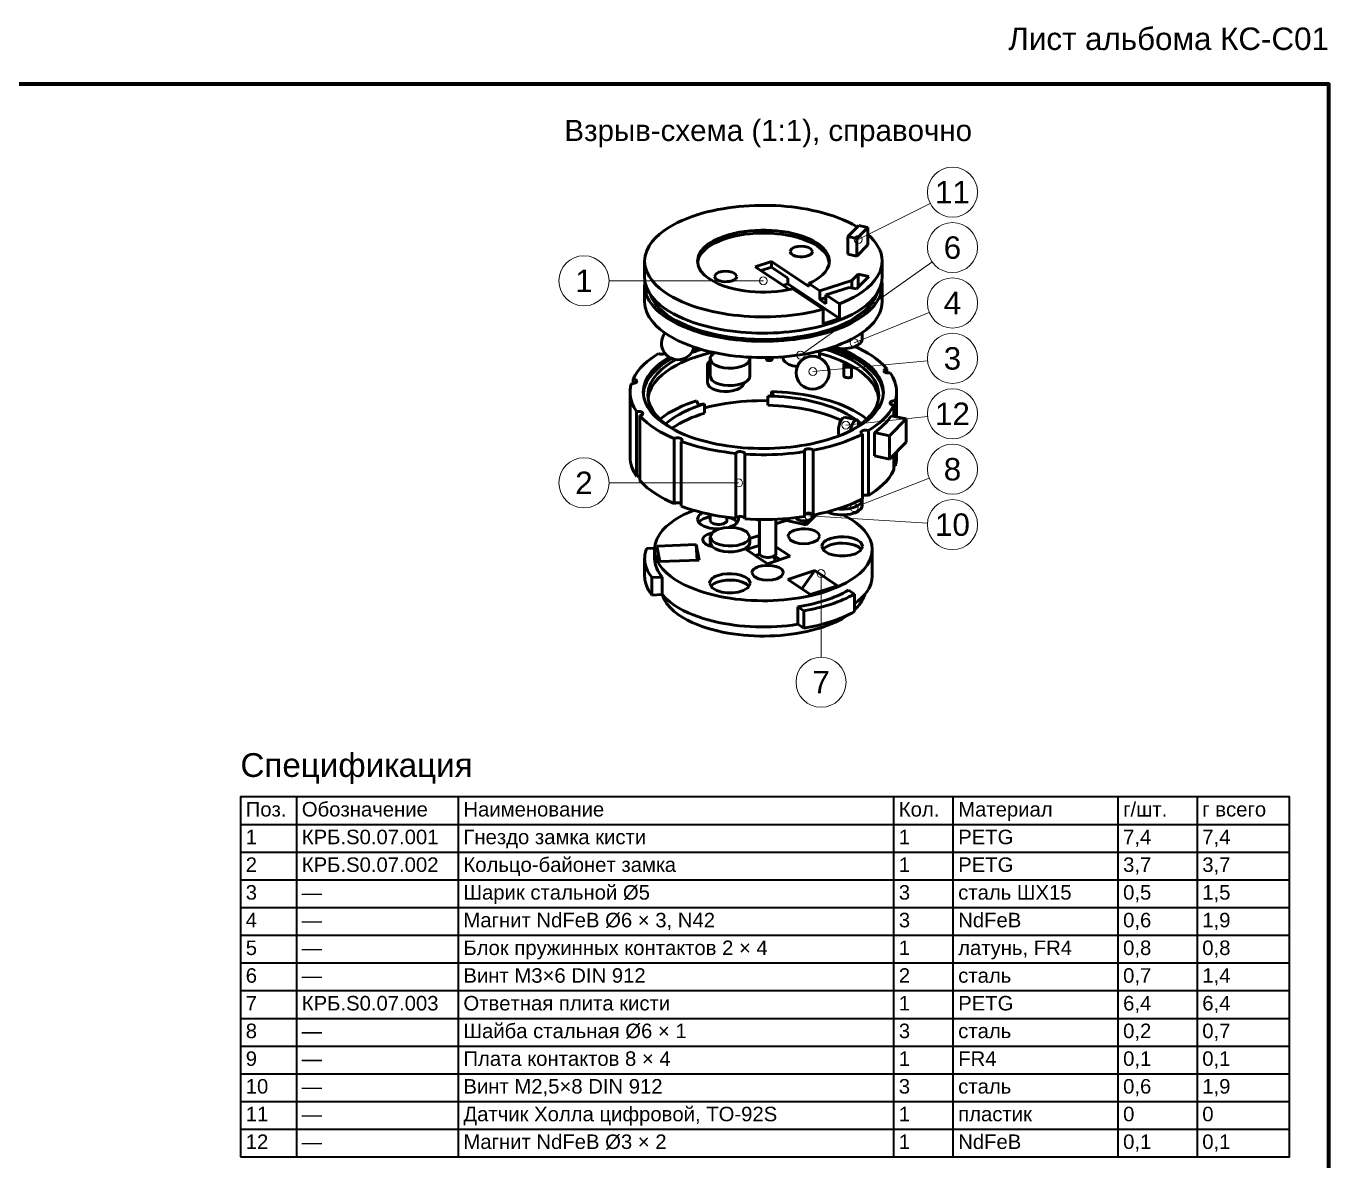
# Model space of a CAD drawing. Header units: millimetres. Extents: x 10 to 208, y 2 to 148.
# Drawn here: x 108.8 to 207.5, y 61.9 to 147.9 of the extents above; entities that cross this region are included whole.
import ezdxf
from ezdxf.enums import TextEntityAlignment as Align

# ---------------------------------------------------------------- set-up
doc = ezdxf.new("R2010")
doc.units = ezdxf.units.MM
doc.header["$LTSCALE"] = 0.5
for name, color, linetype, lineweight in [('КОНТУР', 7, 'Continuous', 50), ('РАЗМЕРЫ', 5, 'Continuous', 18), ('РАМКА', 7, 'Continuous', 70), ('ТАБЛИЦА', 7, 'Continuous', 35), ('ТЕКСТ', 7, 'Continuous', 25)]:
    doc.layers.add(name, color=color, linetype=linetype, lineweight=lineweight)
doc.styles.add('GOST', font='arial.ttf')

msp = doc.modelspace()

# ---------------------------------------------------------------- linework, layer by layer
at = {"layer": 'КОНТУР'}
for p, q in [((171.023, 131.956), (171.869, 132.807)), ((171.712, 131.805), (172.557, 132.656)), ((171.869, 132.807), (172.557, 132.656)), ((172.557, 131.332), (172.557, 132.656)), ((171.023, 130.632), (171.023, 131.956)), ((171.023, 131.956), (171.712, 131.805)), ((171.712, 130.481), (171.712, 131.805)), ((171.023, 130.632), (171.712, 130.481)), ((171.712, 130.481), (172.557, 131.332)), ((155.635, 130.098), (155.635, 128.862)), ((164.021, 129.675), (165.249, 130.079)), ((166.607, 127.941), (164.021, 129.675)), ((165.249, 129.638), (164.463, 129.379)), ((168.085, 128.178), (165.249, 130.079)), ((165.249, 129.638), (165.249, 130.079)), ((165.249, 129.638), (166.483, 128.811)), ((173.635, 130.098), (173.635, 128.862)), ((166.483, 128.811), (166.483, 128.369)), ((168.085, 128.399), (168.92, 127.839)), ((168.085, 128.399), (168.085, 128.178)), ((168.92, 127.839), (171.349, 128.637)), ((171.349, 128.637), (171.807, 129.098)), ((171.349, 128.637), (171.349, 128.058)), ((171.693, 127.983), (172.622, 128.919)), ((172.622, 128.919), (171.807, 129.098)), ((171.807, 128.098), (171.807, 129.098)), ((155.635, 128.244), (155.635, 127.008)), ((166.138, 128.256), (166.483, 128.369)), ((166.483, 128.369), (170.394, 125.747)), ((166.856, 127.995), (169.165, 126.447)), ((168.92, 127.839), (168.92, 127.176)), ((169.379, 127.531), (171.129, 128.106)), ((169.379, 127.531), (170.394, 126.851)), ((169.379, 127.531), (169.379, 126.869)), ((171.693, 127.983), (171.129, 128.106)), ((173.635, 128.244), (173.635, 127.008)), ((168.92, 127.176), (169.379, 127.327)), ((168.92, 127.176), (169.379, 126.869)), ((169.165, 126.447), (169.165, 125.343)), ((170.394, 126.851), (170.394, 125.747)), ((172.112, 124.656), (172.112, 124.163)), ((157.128, 123.167), (157.128, 123.089)), ((160.599, 122.689), (160.599, 121.364)), ((163.599, 122.689), (163.599, 121.364)), ((164.861, 122.784), (164.861, 122.66)), ((165.311, 122.794), (165.311, 122.66)), ((166.127, 122.841), (166.127, 122.741)), ((168.877, 123.281), (168.877, 122.778)), ((160.393, 122.18), (160.393, 120.856)), ((170.72, 122.214), (170.72, 121.42)), ((171.312, 122.096), (171.312, 121.301)), ((174.001, 121.94), (174.001, 121.633)), ((154.755, 121.149), (154.755, 120.827)), ((163.143, 120.859), (163.143, 120.856)), ((154.535, 120.165), (154.535, 115.249)), ((159.558, 119.5), (159.721, 119.213)), ((165.42, 119.93), (164.961, 119.872)), ((164.961, 119.872), (164.961, 119.166)), ((165.256, 120.217), (165.256, 119.909)), ((165.256, 120.217), (165.42, 119.93)), ((174.636, 119.504), (174.636, 118.311)), ((174.735, 120.165), (174.735, 118.289)), ((155.03, 118.698), (155.03, 113.782)), ((160.181, 119.271), (159.721, 119.213)), ((160.181, 119.271), (160.181, 118.564)), ((174.515, 119.18), (174.515, 118.337)), ((155.27, 118.39), (155.27, 113.474)), ((170.795, 118.256), (171.701, 118.057)), ((174.197, 116.853), (175.465, 118.129)), ((174.321, 118.38), (175.465, 118.129)), ((175.465, 116.363), (175.465, 118.129)), ((157.879, 116.64), (157.879, 111.724)), ((172.143, 116.993), (172.143, 112.077)), ((172.592, 117.245), (172.592, 112.328)), ((173.053, 117.103), (173.053, 115.337)), ((173.053, 117.103), (174.197, 116.853)), ((174.197, 115.087), (174.197, 116.853)), ((158.415, 116.429), (158.415, 111.513)), ((167.759, 115.655), (167.759, 110.739)), ((168.416, 115.768), (168.416, 110.852)), ((174.197, 115.087), (175.465, 116.363)), ((174.735, 115.629), (174.735, 115.249)), ((162.538, 115.526), (162.538, 110.61)), ((163.227, 115.469), (163.227, 110.553)), ((173.053, 115.337), (174.197, 115.087)), ((174.515, 115.407), (174.515, 114.264)), ((174.636, 115.529), (174.636, 114.588)), ((172.112, 112.007), (172.112, 111.565)), ((160.611, 110.9), (160.611, 110.43)), ((161.861, 110.689), (161.861, 110.43)), ((167.881, 110.109), (168.669, 110.902)), ((168.332, 110.911), (168.332, 110.696)), ((168.332, 110.768), (168.452, 110.859)), ((164.157, 110.512), (164.337, 110.392)), ((164.337, 110.509), (164.337, 107.932)), ((165.587, 110.528), (165.587, 107.932)), ((165.587, 110.177), (166.601, 110.511)), ((166.379, 110.438), (167.881, 110.109)), ((166.601, 110.511), (166.601, 110.598)), ((167.649, 110.16), (167.905, 110.418)), ((160.599, 109.208), (160.599, 108.767)), ((163.599, 109.064), (164.319, 109.3)), ((163.599, 109.208), (163.599, 108.767)), ((164.337, 109.289), (164.319, 109.3)), ((164.319, 108.548), (164.319, 109.3)), ((155.776, 108.311), (156.388, 108.336)), ((156.385, 108.229), (156.385, 107.567)), ((159.545, 108.609), (156.557, 108.487)), ((156.774, 107.317), (156.557, 108.487)), ((159.763, 107.44), (159.545, 108.609)), ((159.621, 107.434), (159.545, 108.609)), ((164.951, 107.158), (163.237, 108.307)), ((163.352, 108.23), (164.319, 108.548)), ((164.319, 108.548), (164.337, 108.536)), ((164.951, 107.158), (166.671, 107.724)), ((165.481, 107.769), (165.918, 107.476)), ((166.671, 107.724), (165.587, 108.45)), ((172.885, 108.229), (172.885, 106.243)), ((155.635, 107.567), (155.635, 106.243)), ((156.774, 107.317), (159.763, 107.44)), ((156.185, 106.112), (156.962, 106.144)), ((156.185, 106.112), (156.185, 104.788)), ((156.962, 106.144), (156.962, 104.82)), ((168.527, 106.643), (166.479, 105.97)), ((166.479, 105.97), (168.2, 104.816)), ((168.527, 106.643), (167.542, 105.257)), ((170.248, 105.489), (168.527, 106.643)), ((156.185, 104.788), (156.962, 104.82)), ((170.248, 105.489), (168.2, 104.816)), ((171.543, 104.859), (171.096, 105.159)), ((171.543, 104.859), (171.543, 103.534)), ((167.693, 103.593), (167.246, 103.893)), ((167.246, 103.893), (167.246, 102.569)), ((167.693, 103.593), (167.693, 102.269)), ((167.693, 102.269), (167.246, 102.569))]:
    msp.add_line(p, q, dxfattribs=at)
for points in [[(171.749, 132.686), (171.399, 132.885), (171.04, 133.066), (170.673, 133.231), (170.299, 133.381), (169.921, 133.518), (169.537, 133.641), (169.151, 133.753), (168.761, 133.853), (168.369, 133.942), (167.974, 134.022), (167.578, 134.091), (167.18, 134.151), (166.78, 134.201), (166.38, 134.243), (165.979, 134.276), (165.577, 134.3), (165.175, 134.315), (164.773, 134.323), (164.37, 134.321), (163.968, 134.311), (163.566, 134.293), (163.164, 134.266), (162.764, 134.231), (162.364, 134.186), (161.965, 134.133), (161.567, 134.07), (161.171, 133.998), (160.777, 133.915), (160.386, 133.823), (159.997, 133.719), (159.611, 133.604), (159.23, 133.476), (158.853, 133.336), (158.481, 133.181), (158.116, 133.011), (157.76, 132.824), (157.413, 132.619), (157.08, 132.394), (156.763, 132.146), (156.468, 131.873), (156.201, 131.572), (155.971, 131.242), (155.792, 130.882), (155.675, 130.498), (155.635, 130.098)], [(159.635, 130.098), (159.709, 130.5), (159.906, 130.86), (160.181, 131.164), (160.502, 131.419), (160.853, 131.633), (161.222, 131.813), (161.605, 131.965), (161.996, 132.091), (162.393, 132.196), (162.795, 132.281), (163.201, 132.347), (163.609, 132.395), (164.019, 132.427), (164.43, 132.443), (164.841, 132.443), (165.251, 132.427), (165.661, 132.395), (166.069, 132.347), (166.475, 132.281), (166.877, 132.196), (167.275, 132.091), (167.666, 131.965), (168.048, 131.813), (168.417, 131.633), (168.768, 131.419), (169.089, 131.164), (169.365, 130.86), (169.561, 130.5), (169.635, 130.098)], [(169.63, 129.988), (169.522, 130.374), (169.306, 130.714), (169.024, 131.002), (168.701, 131.243), (168.353, 131.447), (167.988, 131.618), (167.612, 131.763), (167.227, 131.884), (166.836, 131.985), (166.441, 132.066), (166.043, 132.13), (165.642, 132.176), (165.24, 132.207), (164.837, 132.223), (164.433, 132.223), (164.03, 132.207), (163.628, 132.176), (163.227, 132.13), (162.829, 132.066), (162.434, 131.985), (162.043, 131.884), (161.658, 131.763), (161.282, 131.618), (160.917, 131.447), (160.569, 131.243), (160.246, 131.002), (159.964, 130.714), (159.748, 130.374), (159.641, 129.988)], [(173.635, 130.098), (173.613, 130.39), (173.55, 130.677), (173.449, 130.952), (173.316, 131.213), (173.155, 131.459), (172.973, 131.689), (172.772, 131.903), (172.557, 132.103)], [(168.352, 130.82), (168.226, 131.029), (168.001, 131.143), (167.755, 131.201), (167.502, 131.219), (167.25, 131.201), (167.003, 131.143), (166.778, 131.029), (166.652, 130.82)], [(166.652, 130.82), (166.73, 130.653), (166.884, 130.546), (167.06, 130.479), (167.244, 130.439), (167.431, 130.422), (167.62, 130.424), (167.807, 130.447), (167.99, 130.493)], [(167.99, 130.493), (168.051, 130.515), (168.11, 130.541), (168.167, 130.571), (168.221, 130.607), (168.27, 130.649), (168.312, 130.698), (168.341, 130.756), (168.352, 130.82)], [(155.635, 130.098), (155.676, 129.698), (155.792, 129.313), (155.972, 128.953), (156.202, 128.622), (156.469, 128.321), (156.765, 128.048), (157.082, 127.8), (157.416, 127.575), (157.763, 127.37), (158.12, 127.183), (158.485, 127.013), (158.857, 126.858), (159.234, 126.718), (159.617, 126.59), (160.003, 126.475), (160.392, 126.372), (160.784, 126.279), (161.178, 126.197), (161.574, 126.124), (161.972, 126.062), (162.372, 126.008), (162.772, 125.964), (163.173, 125.929), (163.575, 125.902), (163.978, 125.884), (164.38, 125.874), (164.783, 125.873), (165.186, 125.881), (165.588, 125.896), (165.991, 125.921), (166.392, 125.954), (166.793, 125.996), (167.192, 126.047), (167.591, 126.107), (167.987, 126.177), (168.382, 126.256), (168.775, 126.346), (169.165, 126.447)], [(166.856, 127.995), (166.455, 127.911), (166.05, 127.846), (165.643, 127.799), (165.234, 127.767), (164.824, 127.752), (164.414, 127.753), (164.005, 127.769), (163.596, 127.802), (163.189, 127.851), (162.785, 127.917), (162.384, 128.002), (161.987, 128.107), (161.597, 128.233), (161.217, 128.385), (160.848, 128.565), (160.499, 128.779), (160.178, 129.034), (159.904, 129.338), (159.709, 129.697), (159.635, 130.098)], [(169.635, 130.098), (169.594, 129.798), (169.48, 129.518), (169.311, 129.267), (169.104, 129.045), (168.872, 128.851), (168.621, 128.681), (168.358, 128.531), (168.085, 128.399)], [(170.394, 126.851), (170.768, 127.005), (171.135, 127.175), (171.494, 127.362), (171.842, 127.567), (172.178, 127.793), (172.497, 128.041), (172.795, 128.315), (173.064, 128.617), (173.296, 128.948), (173.477, 129.309), (173.594, 129.696), (173.635, 130.098)], [(169.797, 125.401), (169.406, 125.279), (169.012, 125.17), (168.614, 125.072), (168.214, 124.985), (167.812, 124.908), (167.408, 124.842), (167.002, 124.785), (166.596, 124.738), (166.188, 124.7), (165.78, 124.671), (165.371, 124.651), (164.961, 124.639), (164.552, 124.637), (164.143, 124.643), (163.733, 124.658), (163.325, 124.682), (162.917, 124.714), (162.509, 124.756), (162.103, 124.807), (161.698, 124.868), (161.295, 124.938), (160.893, 125.019), (160.494, 125.11), (160.098, 125.213), (159.705, 125.327), (159.315, 125.454), (158.931, 125.594), (158.552, 125.748), (158.179, 125.918), (157.815, 126.105), (157.461, 126.311), (157.12, 126.537), (156.795, 126.787), (156.493, 127.062), (156.218, 127.366), (155.982, 127.7), (155.797, 128.064), (155.677, 128.455), (155.635, 128.862)], [(155.635, 128.244), (155.635, 128.282), (155.637, 128.321), (155.638, 128.36), (155.641, 128.399), (155.645, 128.437), (155.649, 128.476), (155.654, 128.514), (155.659, 128.553)], [(162.618, 128.935), (162.492, 129.144), (162.267, 129.258), (162.02, 129.316), (161.768, 129.334), (161.516, 129.316), (161.269, 129.258), (161.044, 129.144), (160.918, 128.935)], [(160.918, 128.935), (160.996, 128.768), (161.15, 128.661), (161.326, 128.594), (161.51, 128.554), (161.697, 128.537), (161.886, 128.539), (162.073, 128.562), (162.256, 128.608)], [(162.256, 128.608), (162.316, 128.63), (162.376, 128.656), (162.433, 128.686), (162.487, 128.722), (162.536, 128.764), (162.578, 128.813), (162.607, 128.871), (162.618, 128.935)], [(173.635, 128.862), (173.591, 128.443), (173.464, 128.041), (173.268, 127.667), (173.02, 127.326), (172.732, 127.017), (172.415, 126.738), (172.077, 126.486), (171.722, 126.257), (171.354, 126.051), (170.976, 125.863), (170.589, 125.693), (170.196, 125.54), (169.797, 125.401)], [(173.611, 128.553), (173.617, 128.514), (173.621, 128.476), (173.626, 128.437), (173.629, 128.399), (173.632, 128.36), (173.634, 128.321), (173.635, 128.282), (173.635, 128.244)], [(169.797, 124.783), (169.406, 124.661), (169.012, 124.552), (168.614, 124.454), (168.214, 124.367), (167.812, 124.29), (167.408, 124.224), (167.002, 124.167), (166.596, 124.12), (166.188, 124.082), (165.78, 124.053), (165.371, 124.033), (164.961, 124.021), (164.552, 124.019), (164.143, 124.025), (163.733, 124.04), (163.325, 124.063), (162.917, 124.096), (162.509, 124.138), (162.103, 124.189), (161.698, 124.25), (161.295, 124.32), (160.893, 124.401), (160.494, 124.492), (160.098, 124.595), (159.705, 124.709), (159.315, 124.836), (158.931, 124.976), (158.552, 125.13), (158.179, 125.3), (157.815, 125.487), (157.461, 125.692), (157.12, 125.919), (156.795, 126.168), (156.493, 126.444), (156.218, 126.747), (155.982, 127.082), (155.797, 127.446), (155.677, 127.837), (155.635, 128.244)], [(156.042, 127.606), (156.207, 127.23), (156.43, 126.886), (156.696, 126.573), (156.994, 126.291), (157.316, 126.036), (157.656, 125.805), (158.009, 125.597), (158.374, 125.408), (158.747, 125.237), (159.128, 125.082), (159.514, 124.942), (159.905, 124.816), (160.3, 124.703), (160.698, 124.602), (161.098, 124.512), (161.502, 124.433), (161.907, 124.365), (162.313, 124.307), (162.721, 124.259), (163.13, 124.221), (163.54, 124.192), (163.95, 124.172), (164.361, 124.161), (164.771, 124.16), (165.182, 124.167), (165.592, 124.184), (166.002, 124.21), (166.411, 124.245), (166.82, 124.29), (167.227, 124.345), (167.632, 124.409), (168.036, 124.484), (168.438, 124.57), (168.837, 124.667), (169.233, 124.776), (169.625, 124.898)], [(169.625, 124.898), (170.025, 125.037), (170.419, 125.192), (170.805, 125.364), (171.184, 125.555), (171.551, 125.765), (171.903, 125.999), (172.238, 126.258), (172.548, 126.546), (172.825, 126.866), (173.057, 127.219), (173.228, 127.606)], [(173.635, 128.244), (173.591, 127.825), (173.464, 127.423), (173.268, 127.049), (173.02, 126.708), (172.732, 126.399), (172.415, 126.12), (172.077, 125.868), (171.722, 125.639), (171.354, 125.432), (170.976, 125.245), (170.589, 125.075), (170.196, 124.921), (169.797, 124.783)], [(155.635, 127.008), (155.677, 126.601), (155.797, 126.21), (155.982, 125.846), (156.218, 125.511), (156.493, 125.208), (156.795, 124.932), (157.12, 124.683), (157.461, 124.456), (157.815, 124.251), (158.179, 124.064), (158.552, 123.894), (158.931, 123.739), (159.315, 123.599), (159.705, 123.473), (160.098, 123.358), (160.494, 123.256), (160.893, 123.165), (161.295, 123.084), (161.698, 123.014), (162.103, 122.953), (162.509, 122.902), (162.917, 122.86), (163.325, 122.827), (163.733, 122.804), (164.143, 122.789), (164.552, 122.782), (164.961, 122.785), (165.371, 122.796), (165.78, 122.817), (166.188, 122.846), (166.596, 122.884), (167.002, 122.931), (167.408, 122.988), (167.812, 123.054), (168.214, 123.131), (168.614, 123.218), (169.012, 123.316), (169.406, 123.425), (169.797, 123.546)], [(169.797, 123.546), (170.196, 123.685), (170.589, 123.839), (170.976, 124.009), (171.354, 124.196), (171.722, 124.403), (172.077, 124.631), (172.415, 124.884), (172.732, 125.163), (173.02, 125.472), (173.268, 125.813), (173.464, 126.187), (173.591, 126.588), (173.635, 127.008)], [(169.797, 125.533), (169.719, 125.508), (169.64, 125.483), (169.561, 125.458), (169.482, 125.434), (169.403, 125.411), (169.324, 125.388), (169.244, 125.365), (169.165, 125.343)], [(170.394, 125.747), (170.32, 125.718), (170.246, 125.69), (170.171, 125.663), (170.097, 125.636), (170.022, 125.609), (169.947, 125.584), (169.872, 125.558), (169.797, 125.533)], [(159.322, 123.412), (159.357, 123.424), (159.393, 123.436), (159.428, 123.448), (159.463, 123.459), (159.498, 123.47), (159.534, 123.482), (159.569, 123.493), (159.604, 123.504)], [(169.666, 123.504), (170.048, 123.378), (170.426, 123.239), (170.799, 123.087), (171.165, 122.919), (171.523, 122.736), (171.872, 122.534), (172.208, 122.313), (172.529, 122.069), (172.83, 121.802), (173.104, 121.507), (173.343, 121.184), (173.537, 120.831), (173.671, 120.452), (173.732, 120.054)], [(169.837, 123.56), (170.039, 123.512), (170.244, 123.48), (170.45, 123.463), (170.657, 123.459), (170.864, 123.469), (171.07, 123.492), (171.273, 123.531), (171.473, 123.586)], [(173.735, 120.165), (173.693, 120.575), (173.572, 120.969), (173.386, 121.337), (173.148, 121.674), (172.872, 121.981), (172.567, 122.259), (172.24, 122.511), (171.896, 122.74), (171.539, 122.948), (171.172, 123.137), (170.797, 123.309), (170.414, 123.465)], [(171.473, 123.586), (171.58, 123.625), (171.685, 123.67), (171.786, 123.724), (171.881, 123.787), (171.968, 123.861), (172.041, 123.949), (172.093, 124.051), (172.112, 124.163)], [(174.001, 121.94), (173.745, 122.212), (173.469, 122.463), (173.177, 122.695), (172.872, 122.909), (172.555, 123.107), (172.23, 123.29), (171.898, 123.46), (171.559, 123.617)], [(156.678, 123.085), (156.385, 122.9), (156.102, 122.701), (155.83, 122.487), (155.572, 122.257), (155.33, 122.009), (155.11, 121.742), (154.916, 121.455), (154.755, 121.149)], [(157.495, 122.813), (157.132, 122.582), (156.786, 122.326), (156.462, 122.043), (156.167, 121.729), (155.912, 121.382), (155.711, 121.002), (155.581, 120.592), (155.535, 120.165)], [(155.538, 120.054), (155.611, 120.494), (155.771, 120.91), (156, 121.292), (156.281, 121.638), (156.6, 121.95), (156.948, 122.23), (157.316, 122.482), (157.7, 122.71)], [(158.015, 122.63), (157.627, 122.404), (157.256, 122.151), (156.906, 121.87), (156.586, 121.555), (156.306, 121.203), (156.083, 120.813), (155.937, 120.389), (155.885, 119.944)], [(160.779, 123.19), (160.369, 123.089), (159.963, 122.976), (159.561, 122.849), (159.164, 122.708), (158.773, 122.552), (158.389, 122.379), (158.013, 122.188), (157.649, 121.976), (157.299, 121.741), (156.967, 121.481), (156.66, 121.193), (156.386, 120.873), (156.158, 120.52), (155.989, 120.134), (155.898, 119.723)], [(157.099, 123.078), (157.047, 123.064), (156.994, 123.055), (156.941, 123.05), (156.888, 123.048), (156.834, 123.051), (156.781, 123.058), (156.729, 123.069), (156.678, 123.085)], [(157.17, 123.109), (157.161, 123.104), (157.153, 123.1), (157.144, 123.096), (157.135, 123.092), (157.126, 123.088), (157.117, 123.084), (157.108, 123.081), (157.099, 123.078)], [(159.927, 123.407), (159.834, 123.378), (159.74, 123.349), (159.647, 123.319), (159.554, 123.288), (159.462, 123.257), (159.37, 123.225), (159.277, 123.192), (159.186, 123.158)], [(160.599, 122.52), (160.559, 122.488), (160.522, 122.453), (160.487, 122.415), (160.456, 122.373), (160.43, 122.329), (160.41, 122.281), (160.397, 122.231), (160.393, 122.18)], [(160.965, 123.15), (160.898, 123.111), (160.835, 123.067), (160.775, 123.019), (160.72, 122.965), (160.672, 122.905), (160.633, 122.838), (160.608, 122.765), (160.599, 122.689)], [(160.599, 122.689), (160.736, 122.395), (161.008, 122.206), (161.319, 122.087), (161.644, 122.018), (161.975, 121.987), (162.307, 121.991), (162.637, 122.031), (162.96, 122.112)], [(162.96, 122.112), (163.067, 122.151), (163.172, 122.196), (163.273, 122.25), (163.368, 122.313), (163.455, 122.387), (163.529, 122.475), (163.58, 122.577), (163.599, 122.689)], [(163.599, 122.689), (163.599, 122.704), (163.598, 122.72), (163.596, 122.736), (163.593, 122.751), (163.59, 122.767), (163.586, 122.782), (163.582, 122.797), (163.576, 122.812)], [(164.861, 122.66), (164.881, 122.616), (164.922, 122.588), (164.969, 122.57), (165.017, 122.56), (165.067, 122.555), (165.117, 122.556), (165.167, 122.562), (165.215, 122.574)], [(165.215, 122.574), (165.231, 122.58), (165.247, 122.586), (165.262, 122.595), (165.276, 122.604), (165.289, 122.615), (165.3, 122.628), (165.308, 122.643), (165.311, 122.66)], [(165.896, 122.824), (165.907, 122.824), (165.917, 122.824), (165.927, 122.824), (165.937, 122.825), (165.947, 122.826), (165.957, 122.827), (165.968, 122.828), (165.978, 122.83)], [(166.127, 122.741), (166.17, 122.58), (166.275, 122.45), (166.409, 122.349), (166.557, 122.272), (166.714, 122.212), (166.875, 122.166), (167.04, 122.133), (167.206, 122.11)], [(173.372, 119.723), (173.281, 120.136), (173.111, 120.523), (172.881, 120.877), (172.605, 121.198), (172.296, 121.487), (171.963, 121.748), (171.611, 121.982), (171.245, 122.194), (170.867, 122.386), (170.481, 122.559), (170.088, 122.715), (169.689, 122.856), (169.285, 122.982), (168.877, 123.095)], [(173.385, 119.944), (173.343, 120.346), (173.223, 120.731), (173.038, 121.09), (172.802, 121.418), (172.529, 121.716), (172.228, 121.986), (171.905, 122.23), (171.567, 122.451), (171.215, 122.652), (170.854, 122.834), (170.485, 122.999), (170.11, 123.149), (169.729, 123.284), (169.343, 123.407)], [(160.393, 122.18), (160.397, 122.129), (160.41, 122.079), (160.43, 122.031), (160.456, 121.987), (160.487, 121.946), (160.522, 121.908), (160.559, 121.872), (160.599, 121.84)], [(170.818, 122.328), (170.8, 122.319), (170.783, 122.309), (170.767, 122.297), (170.753, 122.284), (170.74, 122.269), (170.729, 122.252), (170.722, 122.234), (170.72, 122.214)], [(170.72, 122.214), (170.752, 122.146), (170.815, 122.102), (170.888, 122.074), (170.963, 122.058), (171.041, 122.051), (171.118, 122.052), (171.195, 122.061), (171.27, 122.08)], [(170.818, 122.328), (170.88, 122.301), (170.943, 122.273), (171.005, 122.245), (171.067, 122.216), (171.128, 122.187), (171.19, 122.157), (171.251, 122.127), (171.312, 122.096)], [(171.27, 122.08), (171.276, 122.082), (171.281, 122.083), (171.286, 122.085), (171.292, 122.087), (171.297, 122.089), (171.302, 122.091), (171.307, 122.094), (171.312, 122.096)], [(173.776, 121.786), (173.784, 121.822), (173.805, 121.852), (173.832, 121.876), (173.863, 121.895), (173.896, 121.91), (173.93, 121.923), (173.965, 121.932), (174.001, 121.94)], [(174.24, 121.631), (174.174, 121.624), (174.107, 121.622), (174.041, 121.627), (173.976, 121.638), (173.912, 121.656), (173.852, 121.684), (173.8, 121.726), (173.776, 121.786)], [(174.735, 120.165), (174.726, 120.361), (174.701, 120.556), (174.658, 120.748), (174.601, 120.935), (174.529, 121.118), (174.444, 121.295), (174.347, 121.466), (174.24, 121.631)], [(154.634, 120.826), (154.611, 120.745), (154.591, 120.664), (154.574, 120.582), (154.56, 120.499), (154.549, 120.416), (154.541, 120.332), (154.537, 120.249), (154.535, 120.165)], [(154.889, 120.853), (154.858, 120.844), (154.827, 120.837), (154.795, 120.832), (154.763, 120.828), (154.731, 120.825), (154.698, 120.824), (154.666, 120.824), (154.634, 120.826)], [(154.755, 121.149), (154.799, 121.144), (154.842, 121.136), (154.884, 121.124), (154.925, 121.109), (154.964, 121.089), (154.999, 121.064), (155.027, 121.03), (155.038, 120.988)], [(155.038, 120.988), (155.034, 120.962), (155.022, 120.938), (155.005, 120.918), (154.985, 120.9), (154.962, 120.886), (154.939, 120.873), (154.914, 120.863), (154.889, 120.853)], [(160.393, 120.856), (160.519, 120.586), (160.768, 120.413), (161.052, 120.305), (161.35, 120.241), (161.654, 120.212), (161.958, 120.216), (162.261, 120.253), (162.557, 120.327)], [(160.599, 121.364), (160.736, 121.07), (161.008, 120.881), (161.319, 120.763), (161.644, 120.693), (161.975, 120.663), (162.307, 120.667), (162.637, 120.707), (162.96, 120.787)], [(162.557, 120.327), (162.655, 120.363), (162.751, 120.404), (162.844, 120.454), (162.931, 120.511), (163.011, 120.58), (163.078, 120.66), (163.125, 120.753), (163.143, 120.856)], [(162.96, 120.787), (163.067, 120.826), (163.172, 120.872), (163.273, 120.926), (163.368, 120.989), (163.455, 121.063), (163.529, 121.15), (163.58, 121.252), (163.599, 121.364)], [(170.72, 121.42), (170.752, 121.351), (170.815, 121.307), (170.888, 121.279), (170.963, 121.263), (171.041, 121.256), (171.118, 121.257), (171.195, 121.266), (171.27, 121.285)], [(171.27, 121.285), (171.276, 121.287), (171.281, 121.289), (171.286, 121.291), (171.292, 121.293), (171.297, 121.295), (171.302, 121.297), (171.307, 121.299), (171.312, 121.301)], [(154.535, 120.165), (154.544, 119.968), (154.569, 119.774), (154.612, 119.582), (154.669, 119.394), (154.741, 119.211), (154.826, 119.034), (154.923, 118.863), (155.03, 118.698)], [(155.535, 120.165), (155.575, 119.764), (155.691, 119.378), (155.87, 119.016), (156.099, 118.684), (156.366, 118.382), (156.661, 118.106), (156.978, 117.856), (157.311, 117.629), (157.658, 117.422), (158.014, 117.234), (158.38, 117.062), (158.752, 116.905), (159.129, 116.763), (159.512, 116.634), (159.898, 116.517), (160.288, 116.412), (160.68, 116.317), (161.075, 116.233), (161.472, 116.159), (161.87, 116.095), (162.27, 116.039), (162.671, 115.993), (163.073, 115.956), (163.475, 115.927), (163.879, 115.907), (164.282, 115.896), (164.686, 115.893), (165.089, 115.898), (165.493, 115.912), (165.896, 115.934), (166.298, 115.964), (166.7, 116.004), (167.101, 116.052), (167.5, 116.11), (167.898, 116.177), (168.294, 116.253), (168.689, 116.34), (169.08, 116.437), (169.469, 116.545), (169.855, 116.665)], [(155.885, 119.944), (155.933, 119.514), (156.07, 119.104), (156.279, 118.725), (156.542, 118.382), (156.846, 118.073), (157.178, 117.795), (157.532, 117.545), (157.902, 117.32), (158.285, 117.118), (158.678, 116.935)], [(156.793, 118.122), (157.104, 118.353), (157.43, 118.565), (157.767, 118.758), (158.113, 118.934), (158.466, 119.096), (158.825, 119.243), (159.189, 119.378), (159.558, 119.5)], [(164.961, 119.518), (164.559, 119.521), (164.157, 119.515), (163.755, 119.501), (163.353, 119.478), (162.952, 119.447), (162.552, 119.407), (162.153, 119.359), (161.755, 119.301), (161.359, 119.234), (160.964, 119.158), (160.571, 119.071), (160.181, 118.974)], [(171.675, 118.063), (171.332, 118.296), (170.975, 118.506), (170.605, 118.696), (170.227, 118.866), (169.842, 119.02), (169.451, 119.157), (169.055, 119.281), (168.655, 119.391), (168.252, 119.488), (167.846, 119.574), (167.438, 119.648), (167.028, 119.711), (166.616, 119.763), (166.203, 119.805), (165.79, 119.837), (165.376, 119.86), (164.961, 119.872)], [(165.256, 120.217), (165.658, 120.2), (166.059, 120.175), (166.459, 120.141), (166.859, 120.098), (167.257, 120.046), (167.654, 119.985), (168.05, 119.915), (168.443, 119.835), (168.835, 119.745), (169.224, 119.644), (169.61, 119.532), (169.992, 119.409), (170.37, 119.272), (170.742, 119.122), (171.109, 118.958), (171.468, 118.777), (171.817, 118.579), (172.155, 118.361), (172.477, 118.122)], [(169.855, 116.665), (170.258, 116.806), (170.655, 116.961), (171.046, 117.133), (171.429, 117.322), (171.801, 117.531), (172.16, 117.762), (172.502, 118.017), (172.822, 118.3), (173.113, 118.612), (173.364, 118.957), (173.562, 119.335), (173.69, 119.741), (173.735, 120.165)], [(170.593, 116.935), (170.985, 117.118), (171.368, 117.32), (171.738, 117.545), (172.092, 117.795), (172.424, 118.073), (172.728, 118.382), (172.991, 118.725), (173.2, 119.104), (173.337, 119.514), (173.385, 119.944)], [(174.232, 119.341), (174.251, 119.396), (174.295, 119.435), (174.347, 119.463), (174.402, 119.482), (174.46, 119.495), (174.519, 119.503), (174.577, 119.506), (174.636, 119.504)], [(174.636, 119.504), (174.659, 119.584), (174.679, 119.666), (174.696, 119.748), (174.71, 119.831), (174.721, 119.914), (174.729, 119.997), (174.733, 120.081), (174.735, 120.165)], [(155.03, 118.698), (155.096, 118.706), (155.163, 118.707), (155.229, 118.702), (155.294, 118.691), (155.358, 118.673), (155.418, 118.645), (155.47, 118.603), (155.494, 118.543)], [(155.494, 118.543), (155.49, 118.517), (155.478, 118.493), (155.461, 118.473), (155.44, 118.455), (155.418, 118.441), (155.394, 118.428), (155.37, 118.417), (155.345, 118.408)], [(160.181, 119.271), (159.782, 119.145), (159.388, 119.004), (159, 118.848), (158.62, 118.674), (158.249, 118.48), (157.89, 118.266), (157.546, 118.027), (157.223, 117.761)], [(160.181, 118.564), (159.855, 118.463), (159.532, 118.352), (159.213, 118.23), (158.898, 118.097), (158.589, 117.952), (158.286, 117.795), (157.991, 117.623), (157.705, 117.436)], [(170.522, 118.029), (170.148, 118.193), (169.768, 118.341), (169.382, 118.474), (168.991, 118.593), (168.597, 118.699), (168.2, 118.794), (167.8, 118.876), (167.398, 118.948), (166.995, 119.009), (166.59, 119.06), (166.184, 119.101), (165.777, 119.132), (165.369, 119.154), (164.961, 119.166)], [(172.592, 117.245), (172.885, 117.429), (173.168, 117.628), (173.44, 117.842), (173.699, 118.072), (173.94, 118.32), (174.16, 118.587), (174.354, 118.874), (174.515, 119.18)], [(174.515, 119.18), (174.471, 119.185), (174.428, 119.194), (174.386, 119.205), (174.345, 119.22), (174.306, 119.24), (174.271, 119.266), (174.243, 119.3), (174.232, 119.341)], [(155.345, 118.408), (155.336, 118.405), (155.326, 118.403), (155.317, 118.4), (155.308, 118.398), (155.298, 118.395), (155.289, 118.393), (155.279, 118.391), (155.27, 118.39)], [(155.27, 118.39), (155.541, 118.102), (155.836, 117.837), (156.148, 117.594), (156.475, 117.37), (156.814, 117.165), (157.161, 116.975), (157.517, 116.801), (157.879, 116.64)], [(170.795, 118.256), (170.623, 118.173), (170.511, 118.009), (170.431, 117.827), (170.373, 117.636), (170.335, 117.44), (170.318, 117.242), (170.328, 117.043), (170.39, 116.855)], [(171.701, 118.057), (171.586, 118.025), (171.499, 117.939), (171.431, 117.835), (171.376, 117.725), (171.331, 117.61), (171.294, 117.492), (171.265, 117.373), (171.243, 117.251)], [(171.858, 117.644), (171.856, 117.702), (171.852, 117.761), (171.845, 117.819), (171.833, 117.877), (171.815, 117.932), (171.79, 117.985), (171.753, 118.03), (171.701, 118.057)], [(172.047, 117.761), (172.017, 117.788), (171.986, 117.814), (171.955, 117.841), (171.925, 117.867), (171.893, 117.893), (171.862, 117.919), (171.83, 117.944), (171.799, 117.969)], [(171.858, 117.625), (171.858, 117.627), (171.858, 117.63), (171.858, 117.632), (171.858, 117.634), (171.858, 117.637), (171.858, 117.639), (171.858, 117.641), (171.858, 117.644)], [(174.321, 118.38), (174.194, 118.192), (174.056, 118.014), (173.907, 117.843), (173.75, 117.68), (173.585, 117.525), (173.413, 117.378), (173.236, 117.237), (173.053, 117.103)], [(157.879, 116.64), (157.959, 116.672), (158.043, 116.69), (158.129, 116.697), (158.215, 116.693), (158.3, 116.679), (158.382, 116.652), (158.455, 116.607), (158.493, 116.532)], [(158.493, 116.532), (158.491, 116.516), (158.486, 116.499), (158.478, 116.485), (158.468, 116.471), (158.456, 116.459), (158.443, 116.448), (158.429, 116.438), (158.415, 116.429)], [(170.428, 116.281), (170.648, 116.355), (170.867, 116.433), (171.084, 116.516), (171.3, 116.602), (171.514, 116.693), (171.726, 116.788), (171.935, 116.888), (172.143, 116.993)], [(172.022, 117.117), (172.056, 117.187), (172.122, 117.232), (172.197, 117.259), (172.276, 117.275), (172.356, 117.281), (172.436, 117.278), (172.515, 117.267), (172.592, 117.245)], [(172.143, 116.993), (172.122, 117.002), (172.101, 117.013), (172.082, 117.025), (172.064, 117.039), (172.048, 117.055), (172.035, 117.073), (172.025, 117.094), (172.022, 117.117)], [(158.415, 116.429), (158.814, 116.29), (159.218, 116.163), (159.625, 116.047), (160.035, 115.943), (160.448, 115.85), (160.863, 115.766), (161.279, 115.692), (161.698, 115.628), (162.117, 115.573), (162.538, 115.526)], [(162.538, 115.526), (162.607, 115.597), (162.699, 115.635), (162.797, 115.655), (162.897, 115.659), (162.997, 115.65), (163.094, 115.625), (163.182, 115.579), (163.231, 115.495)], [(163.227, 115.469), (163.639, 115.446), (164.052, 115.431), (164.465, 115.424), (164.878, 115.424), (165.291, 115.433), (165.704, 115.45), (166.117, 115.474), (166.528, 115.507), (166.939, 115.548), (167.35, 115.598), (167.759, 115.655)], [(167.739, 115.709), (167.785, 115.79), (167.869, 115.837), (167.962, 115.862), (168.057, 115.873), (168.153, 115.871), (168.248, 115.855), (168.339, 115.824), (168.416, 115.768)], [(167.759, 115.655), (167.754, 115.661), (167.751, 115.668), (167.747, 115.674), (167.745, 115.681), (167.742, 115.688), (167.741, 115.695), (167.74, 115.702), (167.739, 115.709)], [(168.416, 115.768), (168.671, 115.818), (168.925, 115.872), (169.178, 115.93), (169.431, 115.992), (169.682, 116.057), (169.932, 116.127), (170.181, 116.202), (170.428, 116.281)], [(154.535, 115.249), (154.544, 115.052), (154.569, 114.858), (154.612, 114.666), (154.669, 114.478), (154.741, 114.295), (154.826, 114.118), (154.923, 113.947), (155.03, 113.782)], [(163.231, 115.495), (163.231, 115.492), (163.231, 115.489), (163.231, 115.485), (163.23, 115.482), (163.229, 115.479), (163.229, 115.476), (163.228, 115.472), (163.227, 115.469)], [(174.515, 114.587), (174.53, 114.588), (174.545, 114.589), (174.56, 114.589), (174.576, 114.59), (174.591, 114.59), (174.606, 114.589), (174.621, 114.589), (174.636, 114.588)], [(174.636, 114.588), (174.659, 114.668), (174.679, 114.75), (174.696, 114.832), (174.71, 114.915), (174.721, 114.998), (174.729, 115.081), (174.733, 115.165), (174.735, 115.249)], [(155.03, 113.782), (155.06, 113.786), (155.09, 113.789), (155.12, 113.791), (155.15, 113.791), (155.18, 113.79), (155.21, 113.788), (155.24, 113.785), (155.27, 113.78)], [(172.592, 112.328), (172.885, 112.513), (173.168, 112.712), (173.44, 112.926), (173.699, 113.156), (173.94, 113.404), (174.16, 113.671), (174.354, 113.958), (174.515, 114.264)], [(155.27, 113.474), (155.541, 113.186), (155.836, 112.921), (156.148, 112.678), (156.475, 112.454), (156.814, 112.249), (157.161, 112.059), (157.517, 111.885), (157.879, 111.724)], [(157.879, 111.724), (157.942, 111.751), (158.01, 111.768), (158.078, 111.778), (158.147, 111.781), (158.217, 111.777), (158.285, 111.767), (158.352, 111.748), (158.415, 111.72)], [(170.428, 111.365), (170.648, 111.439), (170.867, 111.517), (171.084, 111.599), (171.3, 111.686), (171.514, 111.777), (171.726, 111.872), (171.935, 111.972), (172.143, 112.077)], [(171.473, 111.43), (171.58, 111.469), (171.685, 111.514), (171.786, 111.568), (171.881, 111.631), (171.968, 111.705), (172.041, 111.793), (172.093, 111.894), (172.112, 112.007)], [(172.112, 112.007), (172.112, 112.013), (172.112, 112.02), (172.112, 112.026), (172.111, 112.033), (172.111, 112.039), (172.11, 112.046), (172.109, 112.052), (172.108, 112.059)], [(172.143, 112.325), (172.197, 112.343), (172.253, 112.355), (172.31, 112.362), (172.367, 112.365), (172.424, 112.363), (172.481, 112.357), (172.538, 112.346), (172.592, 112.328)], [(159.357, 111.206), (158.983, 111.051), (158.617, 110.879), (158.26, 110.688), (157.915, 110.476), (157.586, 110.242), (157.277, 109.981), (156.995, 109.691), (156.75, 109.369), (156.556, 109.014), (156.429, 108.631), (156.385, 108.229)], [(158.415, 111.513), (158.814, 111.374), (159.218, 111.247), (159.625, 111.131), (160.035, 111.027), (160.448, 110.934), (160.863, 110.85), (161.279, 110.776), (161.698, 110.712), (162.117, 110.657), (162.538, 110.61)], [(159.644, 110.537), (159.654, 110.619), (159.682, 110.697), (159.724, 110.768), (159.777, 110.832), (159.837, 110.889), (159.903, 110.939), (159.972, 110.985), (160.045, 111.025)], [(159.732, 110.294), (159.788, 110.358), (159.852, 110.415), (159.92, 110.466), (159.992, 110.511), (160.068, 110.551), (160.145, 110.587), (160.224, 110.619), (160.305, 110.647)], [(160.305, 110.647), (160.342, 110.659), (160.38, 110.67), (160.418, 110.681), (160.457, 110.691), (160.495, 110.701), (160.534, 110.709), (160.573, 110.718), (160.611, 110.725)], [(162.008, 110.67), (162.098, 110.642), (162.188, 110.609), (162.275, 110.572), (162.36, 110.53), (162.442, 110.482), (162.52, 110.427), (162.592, 110.365), (162.655, 110.294)], [(162.538, 110.61), (162.604, 110.679), (162.693, 110.717), (162.787, 110.737), (162.884, 110.743), (162.981, 110.737), (163.076, 110.716), (163.164, 110.676), (163.227, 110.605)], [(162.695, 110.718), (162.706, 110.697), (162.715, 110.675), (162.724, 110.653), (162.731, 110.63), (162.736, 110.607), (162.74, 110.584), (162.743, 110.56), (162.744, 110.537)], [(163.227, 110.553), (163.639, 110.53), (164.052, 110.515), (164.465, 110.508), (164.878, 110.508), (165.291, 110.517), (165.704, 110.534), (166.117, 110.558), (166.528, 110.591), (166.939, 110.632), (167.35, 110.681), (167.759, 110.739)], [(167.09, 110.649), (167.17, 110.546), (167.285, 110.48), (167.41, 110.438), (167.541, 110.413), (167.673, 110.403), (167.805, 110.406), (167.937, 110.423), (168.065, 110.456)], [(167.759, 110.846), (167.827, 110.902), (167.91, 110.934), (167.997, 110.951), (168.086, 110.957), (168.175, 110.952), (168.262, 110.936), (168.346, 110.905), (168.416, 110.852)], [(168.065, 110.456), (168.11, 110.472), (168.154, 110.491), (168.196, 110.513), (168.236, 110.539), (168.272, 110.57), (168.302, 110.607), (168.324, 110.649), (168.332, 110.696)], [(168.416, 110.852), (168.671, 110.902), (168.925, 110.956), (169.178, 111.014), (169.431, 111.076), (169.682, 111.141), (169.932, 111.211), (170.181, 111.286), (170.428, 111.365)], [(169.499, 111.093), (169.732, 110.995), (169.975, 110.928), (170.224, 110.885), (170.475, 110.864), (170.728, 110.863), (170.98, 110.882), (171.229, 110.923), (171.473, 110.988)], [(170.287, 111.319), (170.437, 111.307), (170.586, 111.302), (170.736, 111.305), (170.886, 111.314), (171.035, 111.331), (171.182, 111.355), (171.329, 111.388), (171.473, 111.43)], [(172.885, 108.229), (172.842, 108.627), (172.717, 109.007), (172.527, 109.358), (172.286, 109.678), (172.009, 109.967), (171.704, 110.226), (171.379, 110.46), (171.039, 110.671), (170.687, 110.862)], [(171.473, 110.988), (171.58, 111.027), (171.685, 111.073), (171.786, 111.126), (171.881, 111.19), (171.968, 111.264), (172.041, 111.351), (172.093, 111.453), (172.112, 111.565)], [(161.326, 109.812), (161.079, 109.811), (160.832, 109.829), (160.588, 109.867), (160.347, 109.927), (160.116, 110.014), (159.901, 110.135), (159.723, 110.306), (159.644, 110.537)], [(163.599, 109.208), (163.377, 109.577), (162.979, 109.778), (162.545, 109.881), (162.099, 109.912), (161.654, 109.881), (161.219, 109.778), (160.822, 109.577), (160.599, 109.208)], [(160.611, 110.43), (160.668, 110.308), (160.782, 110.229), (160.911, 110.18), (161.046, 110.151), (161.184, 110.138), (161.323, 110.14), (161.461, 110.156), (161.595, 110.19)], [(161.595, 110.19), (161.64, 110.206), (161.683, 110.225), (161.725, 110.247), (161.765, 110.274), (161.801, 110.305), (161.832, 110.341), (161.853, 110.383), (161.861, 110.43)], [(162.744, 110.537), (162.719, 110.408), (162.655, 110.294), (162.566, 110.198), (162.462, 110.118), (162.349, 110.052), (162.23, 109.996), (162.108, 109.949), (161.982, 109.91)], [(166.507, 109.239), (166.522, 109.329), (166.564, 109.41), (166.622, 109.48), (166.692, 109.539), (166.768, 109.59), (166.849, 109.633), (166.933, 109.669), (167.019, 109.701)], [(167.019, 109.701), (167.277, 109.765), (167.541, 109.797), (167.807, 109.8), (168.071, 109.776), (168.332, 109.72), (168.58, 109.626), (168.797, 109.474), (168.907, 109.239)], [(160.036, 108.973), (160.052, 109.063), (160.093, 109.144), (160.152, 109.214), (160.221, 109.274), (160.298, 109.324), (160.378, 109.367), (160.462, 109.404), (160.548, 109.435)], [(160.751, 108.458), (160.637, 108.485), (160.524, 108.52), (160.414, 108.563), (160.309, 108.616), (160.211, 108.681), (160.125, 108.761), (160.061, 108.859), (160.036, 108.973)], [(160.548, 109.435), (160.569, 109.441), (160.59, 109.448), (160.611, 109.454), (160.632, 109.46), (160.653, 109.466), (160.674, 109.471), (160.695, 109.476), (160.717, 109.481)], [(160.599, 109.208), (160.736, 108.914), (161.008, 108.725), (161.319, 108.607), (161.644, 108.537), (161.975, 108.506), (162.307, 108.511), (162.637, 108.551), (162.96, 108.631)], [(160.599, 108.767), (160.736, 108.473), (161.008, 108.284), (161.319, 108.165), (161.644, 108.096), (161.975, 108.065), (162.307, 108.069), (162.637, 108.109), (162.96, 108.19)], [(162.96, 108.631), (163.067, 108.67), (163.172, 108.716), (163.273, 108.77), (163.368, 108.833), (163.455, 108.907), (163.529, 108.994), (163.58, 109.096), (163.599, 109.208)], [(162.96, 108.19), (163.067, 108.229), (163.172, 108.274), (163.273, 108.328), (163.368, 108.391), (163.455, 108.465), (163.529, 108.553), (163.58, 108.654), (163.599, 108.767)], [(168.907, 109.239), (168.729, 108.944), (168.411, 108.783), (168.063, 108.701), (167.707, 108.676), (167.35, 108.701), (167.003, 108.783), (166.685, 108.944), (166.507, 109.239)], [(169.062, 108.475), (169.082, 108.591), (169.135, 108.696), (169.211, 108.786), (169.301, 108.863), (169.4, 108.928), (169.504, 108.983), (169.612, 109.031), (169.723, 109.071)], [(169.723, 109.071), (170.056, 109.154), (170.398, 109.195), (170.741, 109.2), (171.083, 109.168), (171.419, 109.096), (171.74, 108.974), (172.021, 108.778), (172.162, 108.475)], [(169.723, 108.585), (170.024, 108.662), (170.332, 108.705), (170.642, 108.717), (170.953, 108.699), (171.26, 108.65), (171.558, 108.566), (171.839, 108.434), (172.073, 108.232)], [(155.776, 108.311), (155.744, 108.221), (155.715, 108.13), (155.691, 108.038), (155.671, 107.945), (155.655, 107.851), (155.644, 107.757), (155.637, 107.662), (155.635, 107.567)], [(156.385, 108.229), (156.43, 107.826), (156.558, 107.441), (156.753, 107.085), (157, 106.762), (157.284, 106.471), (157.595, 106.21), (157.927, 105.975), (158.274, 105.763), (158.633, 105.572), (159.001, 105.4), (159.377, 105.245), (159.759, 105.105), (160.146, 104.98), (160.536, 104.868), (160.931, 104.768), (161.328, 104.681), (161.727, 104.605), (162.128, 104.539), (162.531, 104.484), (162.935, 104.439), (163.34, 104.404), (163.746, 104.379), (164.152, 104.363), (164.559, 104.356), (164.966, 104.359), (165.372, 104.372), (165.778, 104.393), (166.183, 104.425), (166.588, 104.466), (166.991, 104.517), (167.393, 104.579), (167.793, 104.651), (168.191, 104.734), (168.586, 104.829), (168.979, 104.936), (169.367, 105.057)], [(164.032, 107.774), (164.044, 107.78), (164.057, 107.785), (164.069, 107.79), (164.082, 107.795), (164.095, 107.8), (164.108, 107.804), (164.12, 107.809), (164.133, 107.813)], [(164.133, 107.813), (164.16, 107.822), (164.187, 107.829), (164.215, 107.837), (164.242, 107.844), (164.27, 107.85), (164.298, 107.856), (164.325, 107.861), (164.353, 107.865)], [(164.337, 107.932), (164.394, 107.81), (164.507, 107.731), (164.637, 107.682), (164.772, 107.653), (164.91, 107.64), (165.048, 107.642), (165.186, 107.658), (165.32, 107.692)], [(165.32, 107.692), (165.365, 107.708), (165.409, 107.727), (165.451, 107.75), (165.491, 107.776), (165.527, 107.807), (165.557, 107.843), (165.579, 107.886), (165.587, 107.932)], [(165.36, 107.706), (165.389, 107.685), (165.416, 107.662), (165.441, 107.636), (165.463, 107.609), (165.483, 107.579), (165.497, 107.546), (165.507, 107.512), (165.51, 107.477)], [(172.162, 108.475), (171.972, 108.125), (171.618, 107.921), (171.224, 107.806), (170.817, 107.753), (170.407, 107.753), (170, 107.806), (169.607, 107.921), (169.253, 108.125), (169.062, 108.475)], [(169.151, 108.232), (169.207, 108.296), (169.27, 108.353), (169.339, 108.404), (169.411, 108.449), (169.486, 108.489), (169.564, 108.525), (169.643, 108.557), (169.723, 108.585)], [(169.367, 105.057), (169.763, 105.195), (170.152, 105.35), (170.535, 105.522), (170.908, 105.713), (171.269, 105.927), (171.614, 106.164), (171.939, 106.428), (172.236, 106.724), (172.496, 107.053), (172.702, 107.418), (172.837, 107.814), (172.885, 108.229)], [(155.635, 107.567), (155.636, 107.521), (155.637, 107.474), (155.64, 107.428), (155.644, 107.382), (155.649, 107.336), (155.654, 107.29), (155.661, 107.244), (155.669, 107.199)], [(155.669, 107.199), (155.703, 107.051), (155.746, 106.905), (155.799, 106.763), (155.862, 106.625), (155.932, 106.49), (156.01, 106.36), (156.095, 106.234), (156.185, 106.112)], [(156.962, 106.144), (156.84, 106.298), (156.729, 106.46), (156.631, 106.629), (156.546, 106.805), (156.477, 106.989), (156.427, 107.178), (156.396, 107.371), (156.385, 107.567)], [(163.762, 106.475), (163.777, 106.565), (163.819, 106.646), (163.877, 106.716), (163.947, 106.776), (164.023, 106.826), (164.104, 106.869), (164.188, 106.906), (164.274, 106.937)], [(164.274, 106.937), (164.532, 107.001), (164.796, 107.033), (165.062, 107.037), (165.327, 107.012), (165.587, 106.956), (165.835, 106.862), (166.052, 106.711), (166.162, 106.475)], [(165.51, 107.477), (165.509, 107.455), (165.505, 107.434), (165.499, 107.413), (165.492, 107.393), (165.482, 107.373), (165.471, 107.355), (165.458, 107.337), (165.444, 107.32)], [(155.635, 106.243), (155.636, 106.196), (155.637, 106.15), (155.64, 106.104), (155.644, 106.058), (155.649, 106.012), (155.654, 105.966), (155.661, 105.92), (155.669, 105.874)], [(155.669, 105.874), (155.703, 105.726), (155.746, 105.581), (155.799, 105.439), (155.862, 105.3), (155.932, 105.166), (156.01, 105.036), (156.095, 104.91), (156.185, 104.788)], [(160.549, 105.676), (160.569, 105.792), (160.623, 105.897), (160.698, 105.988), (160.788, 106.064), (160.887, 106.13), (160.991, 106.185), (161.099, 106.232), (161.21, 106.272)], [(163.649, 105.676), (163.459, 105.327), (163.105, 105.123), (162.711, 105.008), (162.305, 104.955), (161.894, 104.955), (161.487, 105.008), (161.094, 105.123), (160.74, 105.327), (160.549, 105.676)], [(160.638, 105.434), (160.694, 105.498), (160.757, 105.555), (160.826, 105.606), (160.898, 105.651), (160.973, 105.691), (161.051, 105.727), (161.13, 105.758), (161.21, 105.787)], [(161.21, 106.272), (161.544, 106.356), (161.885, 106.397), (162.228, 106.401), (162.57, 106.37), (162.906, 106.298), (163.227, 106.176), (163.508, 105.98), (163.649, 105.676)], [(161.21, 105.787), (161.511, 105.864), (161.819, 105.906), (162.13, 105.918), (162.44, 105.901), (162.747, 105.852), (163.045, 105.767), (163.326, 105.635), (163.561, 105.434)], [(166.162, 106.475), (165.984, 106.18), (165.666, 106.019), (165.318, 105.937), (164.962, 105.912), (164.605, 105.937), (164.258, 106.019), (163.94, 106.18), (163.762, 106.475)], [(171.543, 104.125), (171.801, 104.324), (172.045, 104.539), (172.269, 104.775), (172.471, 105.03), (172.641, 105.307), (172.772, 105.605), (172.856, 105.919), (172.885, 106.243)], [(156.957, 104.82), (157.108, 104.449), (157.323, 104.11), (157.584, 103.805), (157.879, 103.533), (158.198, 103.289), (158.535, 103.071), (158.885, 102.876), (159.246, 102.701), (159.616, 102.543), (159.992, 102.402), (160.373, 102.277), (160.758, 102.165), (161.148, 102.066), (161.54, 101.98), (161.934, 101.905), (162.33, 101.842), (162.728, 101.789), (163.127, 101.747), (163.528, 101.714), (163.928, 101.692), (164.33, 101.68), (164.731, 101.677), (165.132, 101.685), (165.534, 101.702), (165.934, 101.729), (166.334, 101.766), (166.732, 101.813), (167.13, 101.871), (167.525, 101.94), (167.918, 102.02), (168.309, 102.112), (168.697, 102.217), (169.08, 102.335)], [(156.962, 104.82), (157.239, 104.527), (157.544, 104.263), (157.869, 104.026), (158.211, 103.812), (158.565, 103.619), (158.929, 103.445), (159.3, 103.288), (159.678, 103.147), (160.061, 103.019), (160.447, 102.906), (160.838, 102.804), (161.231, 102.715), (161.626, 102.636), (162.024, 102.569), (162.423, 102.511), (162.824, 102.464), (163.225, 102.426), (163.627, 102.398), (164.03, 102.38), (164.433, 102.371), (164.837, 102.371), (165.24, 102.38), (165.643, 102.398), (166.045, 102.426), (166.446, 102.464), (166.847, 102.511), (167.246, 102.569)], [(171.096, 105.159), (170.89, 105.042), (170.681, 104.932), (170.468, 104.828), (170.252, 104.73), (170.034, 104.638), (169.814, 104.552), (169.591, 104.471), (169.367, 104.394)], [(169.797, 104.106), (170.023, 104.182), (170.246, 104.264), (170.468, 104.349), (170.688, 104.44), (170.906, 104.536), (171.121, 104.638), (171.334, 104.745), (171.543, 104.859)], [(171.543, 103.666), (171.67, 103.789), (171.791, 103.918), (171.904, 104.053), (172.009, 104.195), (172.104, 104.344), (172.188, 104.499), (172.259, 104.661), (172.315, 104.828)], [(169.367, 104.394), (169.107, 104.312), (168.845, 104.236), (168.582, 104.166), (168.317, 104.101), (168.051, 104.041), (167.783, 103.987), (167.515, 103.938), (167.246, 103.893)], [(167.693, 103.593), (167.96, 103.641), (168.226, 103.693), (168.491, 103.749), (168.755, 103.81), (169.018, 103.877), (169.279, 103.948), (169.539, 104.024), (169.797, 104.106)], [(167.693, 102.269), (167.96, 102.316), (168.226, 102.368), (168.491, 102.425), (168.755, 102.486), (169.018, 102.552), (169.279, 102.623), (169.539, 102.7), (169.797, 102.781)], [(169.08, 102.335), (169.342, 102.425), (169.602, 102.523), (169.859, 102.628), (170.112, 102.741), (170.36, 102.863), (170.604, 102.995), (170.842, 103.137), (171.073, 103.29)], [(169.797, 102.781), (170.023, 102.858), (170.246, 102.939), (170.468, 103.025), (170.688, 103.116), (170.906, 103.212), (171.121, 103.314), (171.334, 103.421), (171.543, 103.534)]]:
    msp.add_lwpolyline(points, dxfattribs=at)
msp.add_circle((168.363, 121.638), 1.25, dxfattribs=at)
for start, end in [(141.90575, 288.19712), (288.19712, 346.44662)]:
    msp.add_arc((158.16, 123.872), 1.25, start, end, dxfattribs=at)
at = {"layer": 'РАЗМЕРЫ'}
for p, q in [((171.82, 131.724), (177.268, 134.468)), ((167.445, 122.974), (177.414, 130.025)), ((164.632, 128.599), (152.935, 128.599)), ((171.507, 123.912), (177.203, 126.211)), ((168.382, 121.724), (177.073, 122.544)), ((170.882, 117.662), (177.076, 118.321)), ((171.507, 111.412), (177.195, 113.632)), ((162.757, 113.287), (152.935, 113.287)), ((168.07, 110.787), (177.068, 110.238)), ((169.007, 106.412), (169.007, 100.077))]:
    msp.add_line(p, q, dxfattribs=at)
for centre, radius in [((178.965, 135.323), 1.9), ((178.965, 131.123), 1.9), ((171.82, 131.724), 0.3), ((151.035, 128.599), 1.9), ((164.632, 128.599), 0.3), ((178.965, 126.923), 1.9), ((178.965, 122.723), 1.9), ((171.507, 123.912), 0.3), ((167.445, 122.974), 0.3), ((168.382, 121.724), 0.3), ((178.965, 118.523), 1.9), ((170.882, 117.662), 0.3), ((178.965, 114.323), 1.9), ((151.035, 113.287), 1.9), ((162.757, 113.287), 0.3), ((171.507, 111.412), 0.3), ((178.965, 110.123), 1.9), ((168.07, 110.787), 0.3), ((169.007, 106.412), 0.3), ((169.007, 98.177), 1.9)]:
    msp.add_circle(centre, radius, dxfattribs=at)
at = {"layer": 'РАМКА', "lineweight": 70}
msp.add_lwpolyline([(10, 2.5), (207.5, 2.5), (207.5, 143.5), (10, 143.5), (10, 2.5)], dxfattribs=at)
at = {"layer": 'ТАБЛИЦА'}
for p, q in [((129.25, 89.5), (129.25, 62.2)), ((141.5, 89.5), (141.5, 62.2)), ((174.5, 89.5), (174.5, 62.2)), ((179, 89.5), (179, 62.2)), ((191.5, 89.5), (191.5, 62.2)), ((197.5, 89.5), (197.5, 62.2)), ((125, 87.4), (204.5, 87.4)), ((125, 85.3), (204.5, 85.3)), ((125, 83.2), (204.5, 83.2)), ((125, 81.1), (204.5, 81.1)), ((125, 79), (204.5, 79)), ((125, 76.9), (204.5, 76.9)), ((125, 74.8), (204.5, 74.8)), ((125, 72.7), (204.5, 72.7)), ((125, 70.6), (204.5, 70.6)), ((125, 68.5), (204.5, 68.5)), ((125, 66.4), (204.5, 66.4)), ((125, 64.3), (204.5, 64.3))]:
    msp.add_line(p, q, dxfattribs=at)
at = {"layer": 'ТАБЛИЦА', "lineweight": 35}
msp.add_lwpolyline([(125, 62.2), (204.5, 62.2), (204.5, 89.5), (125, 89.5), (125, 62.2)], dxfattribs=at)

# ---------------------------------------------------------------- texts
at = {"layer": 'ТЕКСТ', "style": 'GOST'}
msp.add_text('Лист альбома КС-С01', height=1.7, dxfattribs=at).set_placement((207.5, 146.1), align=Align.RIGHT)
for s, height, p in [('Взрыв-схема (1:1), справочно', 1.6, (165, 140)), ('11', 1.7, (178.965, 135.323)), ('6', 1.7, (178.965, 131.123)), ('1', 1.7, (151.035, 128.599)), ('4', 1.7, (178.965, 126.923)), ('3', 1.7, (178.965, 122.723)), ('12', 1.7, (178.965, 118.523)), ('8', 1.7, (178.965, 114.323)), ('2', 1.7, (151.035, 113.287)), ('10', 1.7, (178.965, 110.123)), ('7', 1.7, (169.007, 98.177))]:
    msp.add_text(s, height=height, dxfattribs=at).set_placement(p, align=Align.MIDDLE_CENTER)
for s, height, p in [('Спецификация', 1.8, (125, 91)), ('Поз.', 1.1, (125.4, 88)), ('Обозначение', 1.1, (129.65, 88)), ('Наименование', 1.1, (141.9, 88)), ('Кол.', 1.1, (174.9, 88)), ('Материал', 1.1, (179.4, 88)), ('г/шт.', 1.1, (191.9, 88)), ('г всего', 1.1, (197.9, 88)), ('1', 1.1, (125.4, 85.9)), ('КРБ.S0.07.001', 1.1, (129.65, 85.9)), ('Гнездо замка кисти', 1.1, (141.9, 85.9)), ('1', 1.1, (174.9, 85.9)), ('PETG', 1.1, (179.4, 85.9)), ('7,4', 1.1, (191.9, 85.9)), ('7,4', 1.1, (197.9, 85.9)), ('Кольцо-байонет замка', 1.1, (141.9, 83.8)), ('2', 1.1, (125.4, 83.8)), ('КРБ.S0.07.002', 1.1, (129.65, 83.8)), ('1', 1.1, (174.9, 83.8)), ('PETG', 1.1, (179.4, 83.8)), ('3,7', 1.1, (191.9, 83.8)), ('3,7', 1.1, (197.9, 83.8)), ('3', 1.1, (125.4, 81.7)), ('—', 1.1, (129.65, 81.7)), ('Шарик стальной Ø5', 1.1, (141.9, 81.7)), ('3', 1.1, (174.9, 81.7)), ('сталь ШХ15', 1.1, (179.4, 81.7)), ('0,5', 1.1, (191.9, 81.7)), ('1,5', 1.1, (197.9, 81.7)), ('4', 1.1, (125.4, 79.6)), ('—', 1.1, (129.65, 79.6)), ('Магнит NdFeB Ø6 × 3, N42', 1.1, (141.9, 79.6)), ('3', 1.1, (174.9, 79.6)), ('NdFeB', 1.1, (179.4, 79.6)), ('0,6', 1.1, (191.9, 79.6)), ('1,9', 1.1, (197.9, 79.6)), ('5', 1.1, (125.4, 77.5)), ('Блок пружинных контактов 2 × 4', 1.1, (141.9, 77.5)), ('1', 1.1, (174.9, 77.5)), ('латунь, FR4', 1.1, (179.4, 77.5)), ('0,8', 1.1, (191.9, 77.5)), ('0,8', 1.1, (197.9, 77.5)), ('—', 1.1, (129.65, 77.5)), ('6', 1.1, (125.4, 75.4)), ('Винт M3×6 DIN 912', 1.1, (141.9, 75.4)), ('2', 1.1, (174.9, 75.4)), ('сталь', 1.1, (179.4, 75.4)), ('0,7', 1.1, (191.9, 75.4)), ('1,4', 1.1, (197.9, 75.4)), ('—', 1.1, (129.65, 75.4)), ('7', 1.1, (125.4, 73.3)), ('КРБ.S0.07.003', 1.1, (129.65, 73.3)), ('Ответная плита кисти', 1.1, (141.9, 73.3)), ('1', 1.1, (174.9, 73.3)), ('PETG', 1.1, (179.4, 73.3)), ('6,4', 1.1, (191.9, 73.3)), ('6,4', 1.1, (197.9, 73.3)), ('8', 1.1, (125.4, 71.2)), ('Шайба стальная Ø6 × 1', 1.1, (141.9, 71.2)), ('3', 1.1, (174.9, 71.2)), ('0,2', 1.1, (191.9, 71.2)), ('0,7', 1.1, (197.9, 71.2)), ('—', 1.1, (129.65, 71.2)), ('сталь', 1.1, (179.4, 71.2)), ('9', 1.1, (125.4, 69.1)), ('Плата контактов 8 × 4', 1.1, (141.9, 69.1)), ('1', 1.1, (174.9, 69.1)), ('FR4', 1.1, (179.4, 69.1)), ('0,1', 1.1, (191.9, 69.1)), ('0,1', 1.1, (197.9, 69.1)), ('—', 1.1, (129.65, 69.1)), ('10', 1.1, (125.4, 67)), ('—', 1.1, (129.65, 67)), ('Винт M2,5×8 DIN 912', 1.1, (141.9, 67)), ('3', 1.1, (174.9, 67)), ('сталь', 1.1, (179.4, 67)), ('0,6', 1.1, (191.9, 67)), ('1,9', 1.1, (197.9, 67)), ('11', 1.1, (125.4, 64.9)), ('—', 1.1, (129.65, 64.9)), ('Датчик Холла цифровой, TO-92S', 1.1, (141.9, 64.9)), ('1', 1.1, (174.9, 64.9)), ('пластик', 1.1, (179.4, 64.9)), ('0', 1.1, (191.9, 64.9)), ('0', 1.1, (197.9, 64.9)), ('12', 1.1, (125.4, 62.8)), ('—', 1.1, (129.65, 62.8)), ('Магнит NdFeB Ø3 × 2', 1.1, (141.9, 62.8)), ('1', 1.1, (174.9, 62.8)), ('NdFeB', 1.1, (179.4, 62.8)), ('0,1', 1.1, (191.9, 62.8)), ('0,1', 1.1, (197.9, 62.8))]:
    msp.add_text(s, height=height, dxfattribs=at).set_placement(p)

doc.saveas('drawing.dxf')
